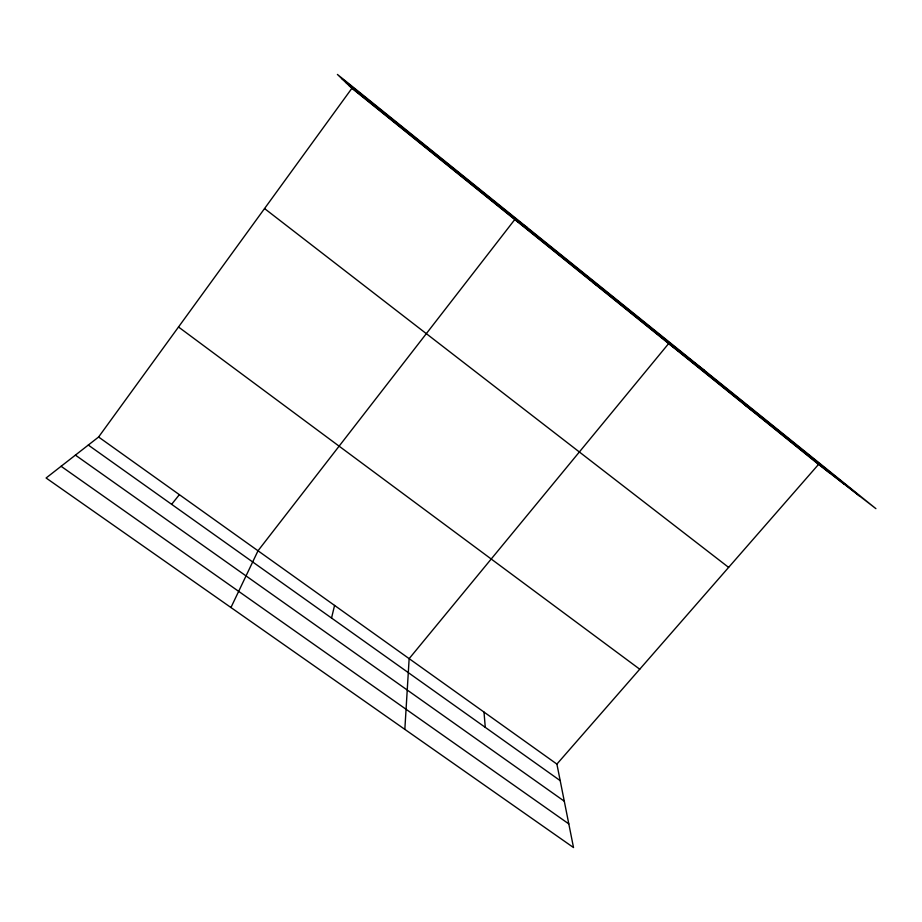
<?xml version="1.0" encoding="UTF-8"?>
<svg xmlns="http://www.w3.org/2000/svg" width="922" height="922" viewBox="0 0 922 922"><rect width="100%" height="100%" fill="white"/><g stroke="black" fill="none" stroke-linecap="round" stroke-linejoin="round"><path stroke-width="1.38" d="M404.839 729.36L409.149 658.654L668.646 343.572L704.489 370.437M331.54 618.04L334.571 605.431M230.949 607.529L258.01 550.78L514.776 219.551L527.004 227.319M98.596 437.016L556.9 764.096L573.519 847.56L46.1 477.999L98.596 437.016L351.904 88.293L337.406 74.44L875.9 508.644L818.552 464.388L351.904 88.293M171.63 504.322L179.375 494.665M556.9 764.096L818.552 464.388M61.106 466.29L568.805 823.899M75.408 455.122L564.287 801.206M88.293 445.061L560.196 780.634M592.788 282.432L597.56 285.878M178.511 327.01L639.741 669.211M744.653 404.827L753.873 411.869M264.545 208.556L728.622 567.387M341.578 78.428L859.546 496.024M345.531 82.208L843.93 483.969M349.081 85.596L829.835 473.09M484.004 712.072L485.272 727.366"/></g></svg>
